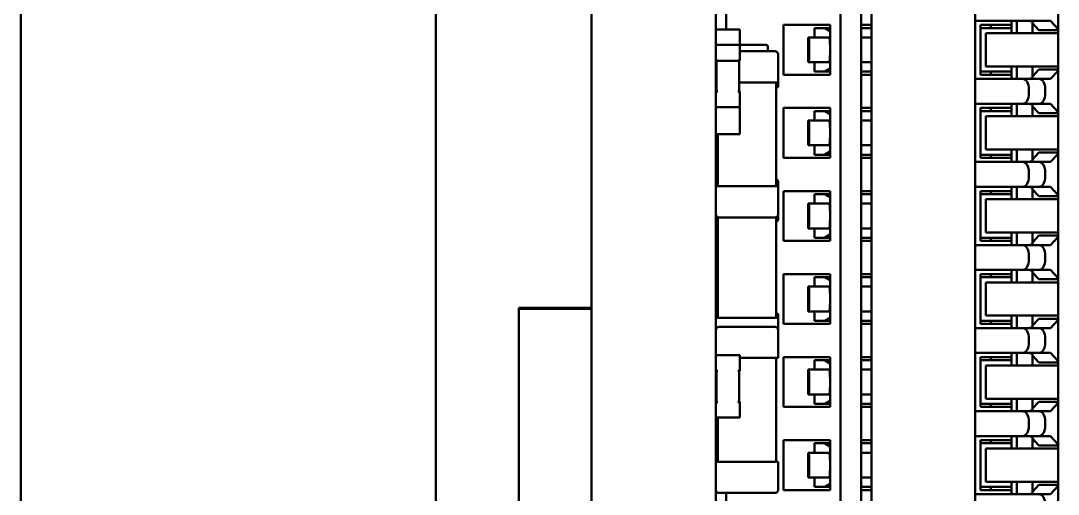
# Model space of a CAD drawing. Header units: millimetres. Extents: x 3137 to 5094, y 789 to 1822.
# Drawn here: x 3377.94 to 3387.94, y 1364 to 1368.56 of the extents above; entities that cross this region are included whole.
import ezdxf

# ---------------------------------------------------------------- set-up
doc = ezdxf.new("R2010")
doc.units = ezdxf.units.MM
doc.header["$LTSCALE"] = 1.8
doc.layers.add('외형선(ISO)', color=7, linetype='Continuous', lineweight=50)

msp = doc.modelspace()

# ---------------------------------------------------------------- linework, layer by layer
at = {"layer": '외형선(ISO)'}
for p, q in [((3386.142, 1340.339), (3386.142, 1383.023)), ((3387.142, 1381.894), (3387.142, 1341.468)), ((3377.942, 1344.181), (3377.942, 1379.181)), ((3387.942, 1379.181), (3387.942, 1344.181)), ((3383.442, 1342.724), (3383.442, 1375.934)), ((3384.642, 1344.615), (3384.642, 1375.934)), ((3385.842, 1357.481), (3385.842, 1374.081)), ((3386.042, 1357.781), (3386.042, 1374.081)), ((3381.942, 1359.548), (3381.942, 1372.995)), ((3384.742, 1368.478), (3384.742, 1368.625)), ((3385.742, 1368.521), (3385.292, 1368.521)), ((3385.292, 1368.041), (3385.292, 1368.521)), ((3385.742, 1368.521), (3385.742, 1368.041)), ((3386.042, 1368.521), (3386.142, 1368.521)), ((3387.142, 1368.561), (3387.598, 1368.561)), ((3387.192, 1368.041), (3387.192, 1368.521)), ((3387.192, 1368.521), (3387.492, 1368.521)), ((3387.292, 1368.521), (3387.292, 1368.491)), ((3387.492, 1368.561), (3387.492, 1368.441)), ((3387.542, 1368.561), (3387.542, 1368.441)), ((3387.598, 1368.561), (3387.755, 1368.561)), ((3387.669, 1368.561), (3387.674, 1368.556)), ((3387.692, 1368.553), (3387.674, 1368.556)), ((3387.692, 1368.553), (3387.692, 1368.441)), ((3387.692, 1368.536), (3387.753, 1368.471)), ((3387.859, 1368.561), (3387.755, 1368.561)), ((3387.859, 1368.561), (3387.868, 1368.561)), ((3387.942, 1368.481), (3387.868, 1368.561)), ((3384.872, 1368.478), (3384.642, 1368.478)), ((3384.662, 1368.478), (3384.642, 1368.478)), ((3384.642, 1368.478), (3384.662, 1368.478)), ((3384.642, 1368.478), (3384.872, 1368.478)), ((3384.852, 1368.478), (3384.662, 1368.478)), ((3384.662, 1368.478), (3384.852, 1368.478)), ((3384.742, 1368.478), (3384.742, 1368.478)), ((3384.872, 1368.478), (3384.852, 1368.478)), ((3384.852, 1368.478), (3384.872, 1368.478)), ((3384.872, 1368.478), (3384.872, 1368.478)), ((3384.872, 1368.478), (3384.872, 1368.478)), ((3384.872, 1368.478), (3384.872, 1368.478)), ((3384.872, 1368.478), (3384.872, 1368.329)), ((3385.53, 1368.401), (3385.531, 1368.401)), ((3385.53, 1368.161), (3385.53, 1368.401)), ((3385.535, 1368.401), (3385.531, 1368.401)), ((3385.735, 1368.401), (3385.535, 1368.401)), ((3385.592, 1368.491), (3385.595, 1368.491)), ((3385.592, 1368.401), (3385.592, 1368.491)), ((3385.69, 1368.491), (3385.595, 1368.491)), ((3385.69, 1368.491), (3385.741, 1368.461)), ((3385.742, 1368.491), (3385.69, 1368.491)), ((3385.742, 1368.401), (3385.735, 1368.401)), ((3385.741, 1368.461), (3385.742, 1368.459)), ((3385.741, 1368.461), (3385.742, 1368.461)), ((3386.133, 1368.491), (3386.042, 1368.491)), ((3386.142, 1368.401), (3386.042, 1368.401)), ((3386.142, 1368.491), (3386.133, 1368.491)), ((3387.192, 1368.491), (3387.492, 1368.491)), ((3387.242, 1368.441), (3387.942, 1368.441)), ((3387.242, 1368.121), (3387.242, 1368.441)), ((3387.753, 1368.471), (3387.942, 1368.471)), ((3384.872, 1368.329), (3384.642, 1368.329)), ((3384.872, 1368.329), (3384.642, 1368.329)), ((3384.872, 1368.329), (3384.872, 1368.329)), ((3384.872, 1368.179), (3384.872, 1368.329)), ((3385.127, 1368.328), (3384.872, 1368.328)), ((3385.142, 1368.313), (3385.142, 1368.313)), ((3385.142, 1368.268), (3385.142, 1368.313)), ((3385.542, 1368.261), (3385.542, 1368.301)), ((3385.212, 1368.268), (3384.872, 1368.268)), ((3385.242, 1368.237), (3385.242, 1368.238)), ((3385.242, 1367.967), (3385.242, 1368.237)), ((3384.662, 1368.179), (3384.642, 1368.179)), ((3384.642, 1368.178), (3384.652, 1368.178)), ((3384.648, 1367.88), (3384.648, 1368.179)), ((3384.852, 1368.174), (3384.662, 1368.174)), ((3384.872, 1368.179), (3384.852, 1368.179)), ((3384.866, 1368.177), (3384.866, 1367.882)), ((3384.872, 1368.179), (3384.872, 1368.178)), ((3385.531, 1368.161), (3385.53, 1368.161)), ((3385.531, 1368.161), (3385.535, 1368.161)), ((3385.535, 1368.161), (3385.735, 1368.161)), ((3385.592, 1368.071), (3385.592, 1368.161)), ((3385.741, 1368.101), (3385.69, 1368.071)), ((3385.735, 1368.161), (3385.742, 1368.161)), ((3385.742, 1368.103), (3385.741, 1368.101)), ((3385.741, 1368.101), (3385.742, 1368.101)), ((3386.042, 1368.161), (3386.142, 1368.161)), ((3387.242, 1368.121), (3387.942, 1368.121)), ((3387.492, 1368.121), (3387.492, 1368.001)), ((3387.542, 1368.121), (3387.542, 1368.001)), ((3387.692, 1368.121), (3387.692, 1368.008)), ((3385.742, 1368.041), (3385.292, 1368.041)), ((3385.595, 1368.071), (3385.592, 1368.071)), ((3385.595, 1368.071), (3385.69, 1368.071)), ((3385.69, 1368.071), (3385.742, 1368.071)), ((3386.042, 1368.071), (3386.133, 1368.071)), ((3386.042, 1368.041), (3386.142, 1368.041)), ((3386.133, 1368.071), (3386.142, 1368.071)), ((3387.598, 1368.001), (3387.142, 1368.001)), ((3387.492, 1368.071), (3387.192, 1368.071)), ((3387.192, 1368.041), (3387.492, 1368.041)), ((3387.292, 1368.068), (3387.292, 1368.041)), ((3387.755, 1368.001), (3387.598, 1368.001)), ((3387.674, 1368.006), (3387.669, 1368.001)), ((3387.692, 1368.008), (3387.674, 1368.006)), ((3387.753, 1368.091), (3387.692, 1368.025)), ((3387.942, 1368.091), (3387.753, 1368.091)), ((3387.755, 1368.001), (3387.859, 1368.001)), ((3387.859, 1368.001), (3387.868, 1368.001)), ((3387.868, 1368.001), (3387.942, 1368.08)), ((3384.862, 1367.967), (3385.212, 1367.967)), ((3385.222, 1366.967), (3385.222, 1367.967)), ((3385.242, 1367.92), (3385.242, 1367.967)), ((3387.659, 1367.901), (3387.659, 1367.861)), ((3387.817, 1367.901), (3387.817, 1367.861)), ((3384.642, 1367.879), (3384.662, 1367.879)), ((3384.872, 1367.879), (3384.852, 1367.879)), ((3384.852, 1367.879), (3384.872, 1367.879)), ((3384.872, 1367.884), (3384.872, 1367.884)), ((3384.872, 1367.729), (3384.872, 1367.879)), ((3384.872, 1367.879), (3384.872, 1367.879)), ((3384.642, 1367.729), (3384.872, 1367.729)), ((3384.872, 1367.729), (3384.872, 1367.468)), ((3385.742, 1367.721), (3385.292, 1367.721)), ((3385.292, 1367.241), (3385.292, 1367.721)), ((3385.742, 1367.721), (3385.742, 1367.241)), ((3386.042, 1367.721), (3386.142, 1367.721)), ((3387.142, 1367.761), (3387.598, 1367.761)), ((3387.192, 1367.241), (3387.192, 1367.721)), ((3387.192, 1367.721), (3387.492, 1367.721)), ((3387.292, 1367.721), (3387.292, 1367.691)), ((3387.492, 1367.761), (3387.492, 1367.641)), ((3387.542, 1367.761), (3387.542, 1367.641)), ((3387.598, 1367.761), (3387.755, 1367.761)), ((3387.669, 1367.761), (3387.674, 1367.756)), ((3387.692, 1367.753), (3387.674, 1367.756)), ((3387.692, 1367.753), (3387.692, 1367.641)), ((3387.692, 1367.736), (3387.753, 1367.671)), ((3387.859, 1367.761), (3387.755, 1367.761)), ((3387.859, 1367.761), (3387.868, 1367.761)), ((3387.942, 1367.681), (3387.868, 1367.761)), ((3385.53, 1367.601), (3385.531, 1367.601)), ((3385.53, 1367.361), (3385.53, 1367.601)), ((3385.535, 1367.601), (3385.531, 1367.601)), ((3385.735, 1367.601), (3385.535, 1367.601)), ((3385.592, 1367.691), (3385.595, 1367.691)), ((3385.592, 1367.601), (3385.592, 1367.691)), ((3385.69, 1367.691), (3385.595, 1367.691)), ((3385.69, 1367.691), (3385.741, 1367.661)), ((3385.742, 1367.691), (3385.69, 1367.691)), ((3385.742, 1367.601), (3385.735, 1367.601)), ((3385.741, 1367.661), (3385.742, 1367.659)), ((3385.741, 1367.661), (3385.742, 1367.661)), ((3386.133, 1367.691), (3386.042, 1367.691)), ((3386.142, 1367.601), (3386.042, 1367.601)), ((3386.142, 1367.691), (3386.133, 1367.691)), ((3387.192, 1367.691), (3387.492, 1367.691)), ((3387.242, 1367.641), (3387.942, 1367.641)), ((3387.242, 1367.321), (3387.242, 1367.641)), ((3387.753, 1367.671), (3387.942, 1367.671)), ((3385.542, 1367.461), (3385.542, 1367.501)), ((3384.642, 1367.468), (3384.872, 1367.468)), ((3384.662, 1367.468), (3384.662, 1366.967)), ((3384.662, 1367.328), (3384.657, 1367.328)), ((3385.531, 1367.361), (3385.53, 1367.361)), ((3385.531, 1367.361), (3385.535, 1367.361)), ((3385.535, 1367.361), (3385.735, 1367.361)), ((3385.592, 1367.271), (3385.592, 1367.361)), ((3385.741, 1367.301), (3385.69, 1367.271)), ((3385.735, 1367.361), (3385.742, 1367.361)), ((3385.742, 1367.303), (3385.741, 1367.301)), ((3385.741, 1367.301), (3385.742, 1367.301)), ((3386.042, 1367.361), (3386.142, 1367.361)), ((3387.242, 1367.321), (3387.942, 1367.321)), ((3387.492, 1367.321), (3387.492, 1367.201)), ((3387.542, 1367.321), (3387.542, 1367.201)), ((3387.692, 1367.321), (3387.692, 1367.208)), ((3385.742, 1367.241), (3385.292, 1367.241)), ((3385.595, 1367.271), (3385.592, 1367.271)), ((3385.595, 1367.271), (3385.69, 1367.271)), ((3385.69, 1367.271), (3385.742, 1367.271)), ((3386.042, 1367.271), (3386.133, 1367.271)), ((3386.042, 1367.241), (3386.142, 1367.241)), ((3386.133, 1367.271), (3386.142, 1367.271)), ((3387.598, 1367.201), (3387.142, 1367.201)), ((3387.492, 1367.271), (3387.192, 1367.271)), ((3387.192, 1367.241), (3387.492, 1367.241)), ((3387.292, 1367.268), (3387.292, 1367.241)), ((3387.755, 1367.201), (3387.598, 1367.201)), ((3387.674, 1367.206), (3387.669, 1367.201)), ((3387.692, 1367.208), (3387.674, 1367.206)), ((3387.753, 1367.291), (3387.692, 1367.225)), ((3387.942, 1367.291), (3387.753, 1367.291)), ((3387.755, 1367.201), (3387.859, 1367.201)), ((3387.859, 1367.201), (3387.868, 1367.201)), ((3387.868, 1367.201), (3387.942, 1367.28)), ((3387.659, 1367.101), (3387.659, 1367.061)), ((3387.817, 1367.101), (3387.817, 1367.061)), ((3385.242, 1367.007), (3385.242, 1367.008)), ((3385.242, 1366.969), (3385.242, 1367.007)), ((3384.672, 1366.967), (3385.212, 1366.967)), ((3384.702, 1366.967), (3385.182, 1366.967)), ((3385.242, 1366.969), (3385.242, 1366.969)), ((3385.242, 1366.968), (3385.242, 1366.969)), ((3385.242, 1366.967), (3385.242, 1366.968)), ((3385.242, 1366.697), (3385.242, 1366.967)), ((3385.742, 1366.921), (3385.292, 1366.921)), ((3385.292, 1366.441), (3385.292, 1366.921)), ((3385.742, 1366.921), (3385.742, 1366.441)), ((3386.042, 1366.921), (3386.142, 1366.921)), ((3387.142, 1366.961), (3387.598, 1366.961)), ((3387.192, 1366.441), (3387.192, 1366.921)), ((3387.192, 1366.921), (3387.492, 1366.921)), ((3387.292, 1366.921), (3387.292, 1366.891)), ((3387.492, 1366.961), (3387.492, 1366.841)), ((3387.542, 1366.961), (3387.542, 1366.841)), ((3387.598, 1366.961), (3387.755, 1366.961)), ((3387.669, 1366.961), (3387.674, 1366.956)), ((3387.692, 1366.953), (3387.674, 1366.956)), ((3387.692, 1366.953), (3387.692, 1366.841)), ((3387.692, 1366.936), (3387.753, 1366.871)), ((3387.859, 1366.961), (3387.755, 1366.961)), ((3387.859, 1366.961), (3387.868, 1366.961)), ((3387.942, 1366.881), (3387.868, 1366.961)), ((3385.53, 1366.801), (3385.531, 1366.801)), ((3385.53, 1366.561), (3385.53, 1366.801)), ((3385.535, 1366.801), (3385.531, 1366.801)), ((3385.735, 1366.801), (3385.535, 1366.801)), ((3385.592, 1366.891), (3385.595, 1366.891)), ((3385.592, 1366.801), (3385.592, 1366.891)), ((3385.69, 1366.891), (3385.595, 1366.891)), ((3385.69, 1366.891), (3385.741, 1366.861)), ((3385.742, 1366.891), (3385.69, 1366.891)), ((3385.742, 1366.801), (3385.735, 1366.801)), ((3385.741, 1366.861), (3385.742, 1366.859)), ((3385.741, 1366.861), (3385.742, 1366.861)), ((3386.133, 1366.891), (3386.042, 1366.891)), ((3386.142, 1366.801), (3386.042, 1366.801)), ((3386.142, 1366.891), (3386.133, 1366.891)), ((3387.192, 1366.891), (3387.492, 1366.891)), ((3387.242, 1366.841), (3387.942, 1366.841)), ((3387.242, 1366.521), (3387.242, 1366.841)), ((3387.753, 1366.871), (3387.942, 1366.871)), ((3385.542, 1366.661), (3385.542, 1366.701)), ((3384.662, 1366.669), (3384.662, 1365.699)), ((3385.212, 1366.667), (3384.672, 1366.667)), ((3385.222, 1365.699), (3385.222, 1366.669)), ((3385.242, 1366.65), (3385.242, 1366.697)), ((3385.531, 1366.561), (3385.53, 1366.561)), ((3385.531, 1366.561), (3385.535, 1366.561)), ((3385.535, 1366.561), (3385.735, 1366.561)), ((3385.592, 1366.471), (3385.592, 1366.561)), ((3385.741, 1366.501), (3385.69, 1366.471)), ((3385.735, 1366.561), (3385.742, 1366.561)), ((3385.742, 1366.503), (3385.741, 1366.501)), ((3385.741, 1366.501), (3385.742, 1366.501)), ((3386.042, 1366.561), (3386.142, 1366.561)), ((3387.242, 1366.521), (3387.942, 1366.521)), ((3387.492, 1366.521), (3387.492, 1366.401)), ((3387.542, 1366.521), (3387.542, 1366.401)), ((3387.692, 1366.521), (3387.692, 1366.408)), ((3385.742, 1366.441), (3385.292, 1366.441)), ((3385.595, 1366.471), (3385.592, 1366.471)), ((3385.595, 1366.471), (3385.69, 1366.471)), ((3385.69, 1366.471), (3385.742, 1366.471)), ((3386.042, 1366.471), (3386.133, 1366.471)), ((3386.042, 1366.441), (3386.142, 1366.441)), ((3386.133, 1366.471), (3386.142, 1366.471)), ((3387.598, 1366.401), (3387.142, 1366.401)), ((3387.492, 1366.471), (3387.192, 1366.471)), ((3387.192, 1366.441), (3387.492, 1366.441)), ((3387.292, 1366.468), (3387.292, 1366.441)), ((3387.755, 1366.401), (3387.598, 1366.401)), ((3387.674, 1366.406), (3387.669, 1366.401)), ((3387.692, 1366.408), (3387.674, 1366.406)), ((3387.753, 1366.491), (3387.692, 1366.425)), ((3387.942, 1366.491), (3387.753, 1366.491)), ((3387.755, 1366.401), (3387.859, 1366.401)), ((3387.859, 1366.401), (3387.868, 1366.401)), ((3387.868, 1366.401), (3387.942, 1366.48)), ((3387.659, 1366.301), (3387.659, 1366.261)), ((3387.817, 1366.301), (3387.817, 1366.261)), ((3385.742, 1366.121), (3385.292, 1366.121)), ((3385.292, 1365.641), (3385.292, 1366.121)), ((3385.742, 1366.121), (3385.742, 1365.641)), ((3386.042, 1366.121), (3386.142, 1366.121)), ((3387.142, 1366.161), (3387.598, 1366.161)), ((3387.192, 1365.641), (3387.192, 1366.121)), ((3387.192, 1366.121), (3387.492, 1366.121)), ((3387.292, 1366.121), (3387.292, 1366.091)), ((3387.492, 1366.161), (3387.492, 1366.041)), ((3387.542, 1366.161), (3387.542, 1366.041)), ((3387.598, 1366.161), (3387.755, 1366.161)), ((3387.669, 1366.161), (3387.674, 1366.156)), ((3387.692, 1366.153), (3387.674, 1366.156)), ((3387.692, 1366.153), (3387.692, 1366.041)), ((3387.692, 1366.136), (3387.753, 1366.071)), ((3387.859, 1366.161), (3387.755, 1366.161)), ((3387.859, 1366.161), (3387.868, 1366.161)), ((3387.942, 1366.081), (3387.868, 1366.161)), ((3385.53, 1366.001), (3385.531, 1366.001)), ((3385.53, 1365.761), (3385.53, 1366.001)), ((3385.535, 1366.001), (3385.531, 1366.001)), ((3385.735, 1366.001), (3385.535, 1366.001)), ((3385.592, 1366.091), (3385.595, 1366.091)), ((3385.592, 1366.001), (3385.592, 1366.091)), ((3385.69, 1366.091), (3385.595, 1366.091)), ((3385.69, 1366.091), (3385.741, 1366.061)), ((3385.742, 1366.091), (3385.69, 1366.091)), ((3385.742, 1366.001), (3385.735, 1366.001)), ((3385.741, 1366.061), (3385.742, 1366.059)), ((3385.741, 1366.061), (3385.742, 1366.061)), ((3386.133, 1366.091), (3386.042, 1366.091)), ((3386.142, 1366.001), (3386.042, 1366.001)), ((3386.142, 1366.091), (3386.133, 1366.091)), ((3387.192, 1366.091), (3387.492, 1366.091)), ((3387.242, 1366.041), (3387.942, 1366.041)), ((3387.242, 1365.721), (3387.242, 1366.041)), ((3387.753, 1366.071), (3387.942, 1366.071)), ((3385.542, 1365.861), (3385.542, 1365.901)), ((3383.442, 1365.795), (3382.742, 1365.795)), ((3382.742, 1365.786), (3382.742, 1365.795)), ((3383.442, 1365.786), (3382.742, 1365.786)), ((3382.742, 1350.786), (3382.742, 1365.786)), ((3385.242, 1365.737), (3385.242, 1365.738)), ((3385.242, 1365.699), (3385.242, 1365.737)), ((3385.531, 1365.761), (3385.53, 1365.761)), ((3385.531, 1365.761), (3385.535, 1365.761)), ((3385.535, 1365.761), (3385.735, 1365.761)), ((3385.592, 1365.671), (3385.592, 1365.761)), ((3385.741, 1365.701), (3385.69, 1365.671)), ((3385.735, 1365.761), (3385.742, 1365.761)), ((3385.742, 1365.703), (3385.741, 1365.701)), ((3385.741, 1365.701), (3385.742, 1365.701)), ((3386.042, 1365.761), (3386.142, 1365.761)), ((3387.242, 1365.721), (3387.942, 1365.721)), ((3387.492, 1365.721), (3387.492, 1365.601)), ((3387.542, 1365.721), (3387.542, 1365.601)), ((3387.692, 1365.721), (3387.692, 1365.608)), ((3384.672, 1365.699), (3385.212, 1365.699)), ((3385.212, 1365.613), (3384.672, 1365.613)), ((3384.702, 1365.699), (3385.182, 1365.699)), ((3385.242, 1365.699), (3385.242, 1365.699)), ((3385.242, 1365.583), (3385.242, 1365.699)), ((3385.742, 1365.641), (3385.292, 1365.641)), ((3385.595, 1365.671), (3385.592, 1365.671)), ((3385.595, 1365.671), (3385.69, 1365.671)), ((3385.69, 1365.671), (3385.742, 1365.671)), ((3386.042, 1365.671), (3386.133, 1365.671)), ((3386.042, 1365.641), (3386.142, 1365.641)), ((3386.133, 1365.671), (3386.142, 1365.671)), ((3387.598, 1365.601), (3387.142, 1365.601)), ((3387.492, 1365.671), (3387.192, 1365.671)), ((3387.192, 1365.641), (3387.492, 1365.641)), ((3387.292, 1365.668), (3387.292, 1365.641)), ((3387.755, 1365.601), (3387.598, 1365.601)), ((3387.674, 1365.606), (3387.669, 1365.601)), ((3387.692, 1365.608), (3387.674, 1365.606)), ((3387.753, 1365.691), (3387.692, 1365.625)), ((3387.942, 1365.691), (3387.753, 1365.691)), ((3387.755, 1365.601), (3387.859, 1365.601)), ((3387.859, 1365.601), (3387.868, 1365.601)), ((3387.868, 1365.601), (3387.942, 1365.68)), ((3384.644, 1365.595), (3384.642, 1365.595)), ((3384.644, 1365.595), (3384.642, 1365.595)), ((3385.242, 1365.583), (3385.242, 1365.583)), ((3385.242, 1365.313), (3385.242, 1365.583)), ((3387.659, 1365.501), (3387.659, 1365.461)), ((3387.817, 1365.501), (3387.817, 1365.461)), ((3384.872, 1365.339), (3384.642, 1365.339)), ((3384.872, 1365.339), (3384.642, 1365.339)), ((3384.872, 1365.339), (3384.872, 1365.339)), ((3384.872, 1365.189), (3384.872, 1365.339)), ((3384.872, 1365.313), (3385.212, 1365.313)), ((3385.222, 1364.313), (3385.222, 1365.313)), ((3385.742, 1365.321), (3385.292, 1365.321)), ((3385.292, 1364.841), (3385.292, 1365.321)), ((3385.742, 1365.321), (3385.742, 1364.841)), ((3386.042, 1365.321), (3386.142, 1365.321)), ((3387.142, 1365.361), (3387.598, 1365.361)), ((3387.192, 1364.841), (3387.192, 1365.321)), ((3387.192, 1365.321), (3387.492, 1365.321)), ((3387.292, 1365.321), (3387.292, 1365.291)), ((3387.492, 1365.361), (3387.492, 1365.241)), ((3387.542, 1365.361), (3387.542, 1365.241)), ((3387.598, 1365.361), (3387.755, 1365.361)), ((3387.669, 1365.361), (3387.674, 1365.356)), ((3387.692, 1365.353), (3387.674, 1365.356)), ((3387.692, 1365.353), (3387.692, 1365.241)), ((3387.692, 1365.336), (3387.753, 1365.271)), ((3387.859, 1365.361), (3387.755, 1365.361)), ((3387.859, 1365.361), (3387.868, 1365.361)), ((3387.942, 1365.281), (3387.868, 1365.361)), ((3385.53, 1365.201), (3385.531, 1365.201)), ((3385.53, 1364.961), (3385.53, 1365.201)), ((3385.535, 1365.201), (3385.531, 1365.201)), ((3385.735, 1365.201), (3385.535, 1365.201)), ((3385.592, 1365.291), (3385.595, 1365.291)), ((3385.592, 1365.201), (3385.592, 1365.291)), ((3385.69, 1365.291), (3385.595, 1365.291)), ((3385.69, 1365.291), (3385.741, 1365.261)), ((3385.742, 1365.291), (3385.69, 1365.291)), ((3385.742, 1365.201), (3385.735, 1365.201)), ((3385.741, 1365.261), (3385.742, 1365.259)), ((3385.741, 1365.261), (3385.742, 1365.261)), ((3386.133, 1365.291), (3386.042, 1365.291)), ((3386.142, 1365.201), (3386.042, 1365.201)), ((3386.142, 1365.291), (3386.133, 1365.291)), ((3387.192, 1365.291), (3387.492, 1365.291)), ((3387.242, 1365.241), (3387.942, 1365.241)), ((3387.242, 1364.921), (3387.242, 1365.241)), ((3387.753, 1365.271), (3387.942, 1365.271)), ((3384.662, 1365.189), (3384.642, 1365.189)), ((3384.642, 1365.145), (3384.652, 1365.145)), ((3384.648, 1365.189), (3384.648, 1365.189)), ((3384.648, 1364.889), (3384.648, 1365.189)), ((3384.872, 1365.189), (3384.852, 1365.189)), ((3384.866, 1365.187), (3384.866, 1364.892)), ((3385.542, 1365.061), (3385.542, 1365.101)), ((3384.642, 1364.995), (3384.652, 1364.995)), ((3385.531, 1364.961), (3385.53, 1364.961)), ((3385.531, 1364.961), (3385.535, 1364.961)), ((3385.535, 1364.961), (3385.735, 1364.961)), ((3385.592, 1364.871), (3385.592, 1364.961)), ((3385.741, 1364.901), (3385.69, 1364.871)), ((3385.735, 1364.961), (3385.742, 1364.961)), ((3385.742, 1364.903), (3385.741, 1364.901)), ((3385.741, 1364.901), (3385.742, 1364.901)), ((3386.042, 1364.961), (3386.142, 1364.961)), ((3387.242, 1364.921), (3387.942, 1364.921)), ((3387.492, 1364.921), (3387.492, 1364.801)), ((3387.542, 1364.921), (3387.542, 1364.801)), ((3387.692, 1364.921), (3387.692, 1364.808)), ((3384.642, 1364.889), (3384.662, 1364.889)), ((3384.648, 1364.889), (3384.648, 1364.889)), ((3384.648, 1364.889), (3384.648, 1364.889)), ((3384.872, 1364.889), (3384.852, 1364.889)), ((3384.852, 1364.889), (3384.872, 1364.889)), ((3384.872, 1364.894), (3384.872, 1364.894)), ((3384.872, 1364.739), (3384.872, 1364.889)), ((3384.872, 1364.889), (3384.872, 1364.889)), ((3385.742, 1364.841), (3385.292, 1364.841)), ((3385.595, 1364.871), (3385.592, 1364.871)), ((3385.595, 1364.871), (3385.69, 1364.871)), ((3385.69, 1364.871), (3385.742, 1364.871)), ((3386.042, 1364.871), (3386.133, 1364.871)), ((3386.042, 1364.841), (3386.142, 1364.841)), ((3386.133, 1364.871), (3386.142, 1364.871)), ((3387.598, 1364.801), (3387.142, 1364.801)), ((3387.492, 1364.871), (3387.192, 1364.871)), ((3387.192, 1364.841), (3387.492, 1364.841)), ((3387.292, 1364.868), (3387.292, 1364.841)), ((3387.755, 1364.801), (3387.598, 1364.801)), ((3387.674, 1364.806), (3387.669, 1364.801)), ((3387.692, 1364.808), (3387.674, 1364.806)), ((3387.753, 1364.891), (3387.692, 1364.825)), ((3387.942, 1364.891), (3387.753, 1364.891)), ((3387.755, 1364.801), (3387.859, 1364.801)), ((3387.859, 1364.801), (3387.868, 1364.801)), ((3387.868, 1364.801), (3387.942, 1364.88)), ((3384.642, 1364.739), (3384.872, 1364.739)), ((3384.662, 1364.739), (3384.662, 1364.313)), ((3387.659, 1364.701), (3387.659, 1364.661)), ((3387.817, 1364.701), (3387.817, 1364.661)), ((3384.662, 1364.553), (3384.642, 1364.553)), ((3385.742, 1364.521), (3385.292, 1364.521)), ((3385.292, 1364.041), (3385.292, 1364.521)), ((3385.742, 1364.521), (3385.742, 1364.041)), ((3386.042, 1364.521), (3386.142, 1364.521)), ((3387.142, 1364.561), (3387.598, 1364.561)), ((3387.192, 1364.041), (3387.192, 1364.521)), ((3387.192, 1364.521), (3387.492, 1364.521)), ((3387.292, 1364.521), (3387.292, 1364.491)), ((3387.492, 1364.561), (3387.492, 1364.441)), ((3387.542, 1364.561), (3387.542, 1364.441)), ((3387.598, 1364.561), (3387.755, 1364.561)), ((3387.669, 1364.561), (3387.674, 1364.556)), ((3387.692, 1364.553), (3387.674, 1364.556)), ((3387.692, 1364.553), (3387.692, 1364.441)), ((3387.692, 1364.536), (3387.753, 1364.471)), ((3387.859, 1364.561), (3387.755, 1364.561)), ((3387.859, 1364.561), (3387.868, 1364.561)), ((3387.942, 1364.481), (3387.868, 1364.561)), ((3384.662, 1364.447), (3384.642, 1364.447)), ((3384.648, 1364.314), (3384.648, 1364.447)), ((3385.53, 1364.401), (3385.531, 1364.401)), ((3385.53, 1364.161), (3385.53, 1364.401)), ((3385.535, 1364.401), (3385.531, 1364.401)), ((3385.735, 1364.401), (3385.535, 1364.401)), ((3385.592, 1364.491), (3385.595, 1364.491)), ((3385.592, 1364.401), (3385.592, 1364.491)), ((3385.69, 1364.491), (3385.595, 1364.491)), ((3385.69, 1364.491), (3385.741, 1364.461)), ((3385.742, 1364.491), (3385.69, 1364.491)), ((3385.742, 1364.401), (3385.735, 1364.401)), ((3385.741, 1364.461), (3385.742, 1364.459)), ((3385.741, 1364.461), (3385.742, 1364.461)), ((3386.133, 1364.491), (3386.042, 1364.491)), ((3386.142, 1364.401), (3386.042, 1364.401)), ((3386.142, 1364.491), (3386.133, 1364.491)), ((3387.192, 1364.491), (3387.492, 1364.491)), ((3387.242, 1364.441), (3387.942, 1364.441)), ((3387.242, 1364.121), (3387.242, 1364.441)), ((3387.753, 1364.471), (3387.942, 1364.471)), ((3384.672, 1364.313), (3385.212, 1364.313)), ((3384.702, 1364.313), (3385.182, 1364.313)), ((3385.242, 1364.313), (3385.242, 1364.313)), ((3385.242, 1364.043), (3385.242, 1364.313)), ((3385.542, 1364.261), (3385.542, 1364.301)), ((3385.531, 1364.161), (3385.53, 1364.161)), ((3385.531, 1364.161), (3385.535, 1364.161)), ((3385.535, 1364.161), (3385.735, 1364.161)), ((3385.592, 1364.071), (3385.592, 1364.161)), ((3385.741, 1364.101), (3385.69, 1364.071)), ((3385.735, 1364.161), (3385.742, 1364.161)), ((3385.742, 1364.103), (3385.741, 1364.101)), ((3385.741, 1364.101), (3385.742, 1364.101)), ((3386.042, 1364.161), (3386.142, 1364.161)), ((3387.242, 1364.121), (3387.942, 1364.121)), ((3387.492, 1364.121), (3387.492, 1364.001)), ((3387.542, 1364.121), (3387.542, 1364.001)), ((3387.692, 1364.121), (3387.692, 1364.008)), ((3385.212, 1364.013), (3384.672, 1364.013)), ((3384.742, 1363.702), (3384.742, 1364.013)), ((3385.742, 1364.041), (3385.292, 1364.041)), ((3385.595, 1364.071), (3385.592, 1364.071)), ((3385.595, 1364.071), (3385.69, 1364.071)), ((3385.69, 1364.071), (3385.742, 1364.071)), ((3386.042, 1364.071), (3386.133, 1364.071)), ((3386.042, 1364.041), (3386.142, 1364.041)), ((3386.133, 1364.071), (3386.142, 1364.071)), ((3387.598, 1364.001), (3387.142, 1364.001)), ((3387.492, 1364.071), (3387.192, 1364.071)), ((3387.192, 1364.041), (3387.492, 1364.041)), ((3387.292, 1364.068), (3387.292, 1364.041)), ((3387.755, 1364.001), (3387.598, 1364.001)), ((3387.674, 1364.006), (3387.669, 1364.001)), ((3387.692, 1364.008), (3387.674, 1364.006)), ((3387.753, 1364.091), (3387.692, 1364.025)), ((3387.942, 1364.091), (3387.753, 1364.091)), ((3387.755, 1364.001), (3387.859, 1364.001)), ((3387.859, 1364.001), (3387.868, 1364.001)), ((3387.868, 1364.001), (3387.942, 1364.08))]:
    msp.add_line(p, q, dxfattribs=at)
for centre, radius, start, end in [((3385.127, 1368.313), 0.015, 0, 90), ((3385.212, 1368.238), 0.03, 0, 90), ((3384.657, 1367.343), 0.015, 180, 270), ((3384.672, 1367.008), 0.03, 109.4712, 180), ((3385.212, 1367.008), 0.03, 0, 70.5288), ((3384.672, 1366.969), 0.03, 109.4712, 180), ((3385.212, 1366.969), 0.03, 0, 70.5288), ((3384.672, 1366.697), 0.03, 180, 270), ((3384.672, 1366.65), 0.03, 180, 250.5288), ((3385.212, 1366.697), 0.03, 270, 0), ((3385.212, 1366.65), 0.03, 289.4712, 0), ((3384.672, 1365.583), 0.03, 90, 180), ((3385.212, 1365.583), 0.03, 0, 90), ((3384.672, 1364.043), 0.03, 180, 270), ((3385.212, 1364.043), 0.03, 270, 0)]:
    msp.add_arc(centre, radius, start, end, dxfattribs=at)
for centre, major_axis, ratio, start_param, end_param in [((3385.535, 1368.301), (0, 0.1), 0.06976, 4.71239, 6.28319), ((3385.735, 1368.301), (0, 0.1), 0.06976, 4.71239, 6.28319), ((3385.535, 1368.261), (0, -0.1), 0.06976, 0, 1.5708), ((3385.735, 1368.261), (0, -0.1), 0.06976, 0, 1.5708), ((3387.598, 1367.901), (0, 0.1), 0.61566, 4.71239, 6.28319), ((3387.755, 1367.901), (0, 0.1), 0.61566, 4.71239, 6.28319), ((3384.672, 1367.967), (-0.03, 0), 0.00084, 0, 0.84107), ((3384.672, 1367.92), (-0.03, 0), 0.00084, 0, 0.84107), ((3385.212, 1367.967), (0.03, 0), 0.00084, 4.71239, 6.28319), ((3385.212, 1367.92), (0.03, 0), 0.00084, 5.05223, 6.28319), ((3384.662, 1367.879), (-0.01, 0), 0.00084, 6.28319, 7.85398), ((3384.852, 1367.879), (0.01, 0), 0.00084, 4.71239, 6.28319), ((3387.598, 1367.861), (0, -0.1), 0.61566, 0, 1.5708), ((3387.755, 1367.861), (0, -0.1), 0.61566, 0, 1.5708), ((3385.535, 1367.501), (0, 0.1), 0.06976, 4.71239, 6.28319), ((3385.735, 1367.501), (0, 0.1), 0.06976, 4.71239, 6.28319), ((3385.535, 1367.461), (0, -0.1), 0.06976, 0, 1.5708), ((3385.735, 1367.461), (0, -0.1), 0.06976, 0, 1.5708), ((3387.598, 1367.101), (0, 0.1), 0.61566, 4.71239, 6.28319), ((3387.755, 1367.101), (0, 0.1), 0.61566, 4.71239, 6.28319), ((3387.598, 1367.061), (0, -0.1), 0.61566, 0, 1.5708), ((3387.755, 1367.061), (0, -0.1), 0.61566, 0, 1.5708), ((3384.672, 1366.968), (-0.03, 0), 0.00084, 5.05223, 6.28319), ((3384.672, 1366.967), (-0.03, 0), 0.00084, 6.28319, 7.85398), ((3384.702, 1366.967), (-0.04, 0), 0.00084, 6.28319, 7.85398), ((3385.182, 1366.967), (0.04, 0), 0.00084, 4.71239, 6.28319), ((3385.212, 1366.967), (0.03, 0), 0.00084, 4.71239, 6.28319), ((3385.212, 1366.968), (0.03, 0), 0.00084, 6.28319, 7.51414), ((3385.535, 1366.701), (0, 0.1), 0.06976, 4.71239, 6.28319), ((3385.735, 1366.701), (0, 0.1), 0.06976, 4.71239, 6.28319), ((3385.535, 1366.661), (0, -0.1), 0.06976, 0, 1.5708), ((3385.735, 1366.661), (0, -0.1), 0.06976, 0, 1.5708), ((3387.598, 1366.301), (0, 0.1), 0.61566, 4.71239, 6.28319), ((3387.755, 1366.301), (0, 0.1), 0.61566, 4.71239, 6.28319), ((3387.598, 1366.261), (0, -0.1), 0.61566, 0, 1.5708), ((3387.755, 1366.261), (0, -0.1), 0.61566, 0, 1.5708), ((3385.535, 1365.901), (0, 0.1), 0.06976, 4.71239, 6.28319), ((3385.735, 1365.901), (0, 0.1), 0.06976, 4.71239, 6.28319), ((3385.535, 1365.861), (0, -0.1), 0.06976, 0, 1.5708), ((3385.735, 1365.861), (0, -0.1), 0.06976, 0, 1.5708), ((3384.672, 1365.738), (-0.03, 0), 0.00084, 5.05223, 6.28319), ((3384.672, 1365.737), (-0.03, 0), 0.00084, 6.28319, 7.51414), ((3385.212, 1365.738), (0.03, 0), 0.00084, 6.28319, 7.51414), ((3385.212, 1365.737), (0.03, 0), 0.00084, 5.05223, 6.28319), ((3384.672, 1365.699), (-0.03, 0), 0.00084, 6.28319, 7.85398), ((3384.672, 1365.699), (-0.03, 0), 0.00084, 5.05223, 6.28319), ((3384.702, 1365.699), (-0.04, 0), 0.00084, 6.28319, 7.85398), ((3385.182, 1365.699), (0.04, 0), 0.00084, 4.71239, 6.28319), ((3385.212, 1365.699), (0.03, 0), 0.00084, 4.71239, 6.28319), ((3385.212, 1365.699), (0.03, 0), 0.00084, 6.28319, 7.51414), ((3387.598, 1365.501), (0, 0.1), 0.61566, 4.71239, 6.28319), ((3387.755, 1365.501), (0, 0.1), 0.61566, 4.71239, 6.28319), ((3387.598, 1365.461), (0, -0.1), 0.61566, 0, 1.5708), ((3387.755, 1365.461), (0, -0.1), 0.61566, 0, 1.5708), ((3385.212, 1365.313), (0.03, 0), 0.00084, 4.71239, 6.28319), ((3385.535, 1365.101), (0, 0.1), 0.06976, 4.71239, 6.28319), ((3385.735, 1365.101), (0, 0.1), 0.06976, 4.71239, 6.28319), ((3385.535, 1365.061), (0, -0.1), 0.06976, 0, 1.5708), ((3385.735, 1365.061), (0, -0.1), 0.06976, 0, 1.5708), ((3384.662, 1364.889), (-0.01, 0), 0.00084, 6.28319, 7.85398), ((3384.852, 1364.889), (0.01, 0), 0.00084, 4.71239, 6.28319), ((3387.598, 1364.701), (0, 0.1), 0.61566, 4.71239, 6.28319), ((3387.755, 1364.701), (0, 0.1), 0.61566, 4.71239, 6.28319), ((3387.598, 1364.661), (0, -0.1), 0.61566, 0, 1.5708), ((3387.755, 1364.661), (0, -0.1), 0.61566, 0, 1.5708), ((3385.535, 1364.301), (0, 0.1), 0.06976, 4.71239, 6.28319), ((3385.735, 1364.301), (0, 0.1), 0.06976, 4.71239, 6.28319), ((3384.672, 1364.313), (-0.03, 0), 0.00084, 5.05223, 6.28319), ((3384.672, 1364.313), (-0.03, 0), 0.00084, 6.28319, 7.85398), ((3384.702, 1364.313), (-0.04, 0), 0.00084, 6.28319, 7.85398), ((3385.182, 1364.313), (0.04, 0), 0.00084, 4.71239, 6.28319), ((3385.212, 1364.313), (0.03, 0), 0.00084, 4.71239, 6.28319), ((3385.212, 1364.313), (0.03, 0), 0.00084, 6.28319, 7.51414), ((3385.535, 1364.261), (0, -0.1), 0.06976, 0, 1.5708), ((3385.735, 1364.261), (0, -0.1), 0.06976, 0, 1.5708), ((3387.755, 1363.901), (0, 0.1), 0.61566, 4.71239, 6.28319)]:
    msp.add_ellipse(centre, major_axis=major_axis, ratio=ratio, start_param=start_param, end_param=end_param, dxfattribs=at)

doc.saveas('drawing.dxf')
